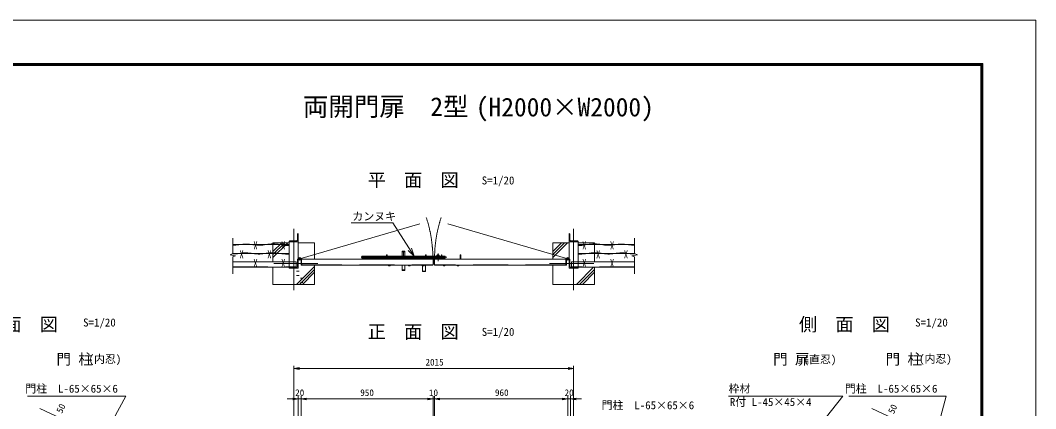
# Model space of a CAD drawing. Units: millimetres, scale not verified. Extents: x -5936 to 5936, y -4198 to 4198.
# Drawn here: x -1376 to 5936, y 1397 to 4198 of the extents above; entities that cross this region are included whole.
import ezdxf
from ezdxf.enums import TextEntityAlignment as Align

# ---------------------------------------------------------------- set-up
doc = ezdxf.new("R2010")
doc.units = ezdxf.units.MM
doc.header["$LTSCALE"] = 30
for name, pattern in [('USER1', [58, 30, -9, 2.5, -5, 2.5, -9]), ('USER2', [12.6, 8.4, -4.2]), ('USER3', [50.5, 30, -9, 2.5, -9])]:
    doc.linetypes.add(name, pattern=pattern)
for name, color, linetype, lineweight in [('0-0_22', 7, 'Continuous', 9), ('0-2_27', 3, 'Continuous', 9), ('0-3_D-STR1', 1, 'Continuous', 9), ('0-4_30', 7, 'Continuous', 9), ('0-5_D-STR-TXT', 7, 'Continuous', 9), ('0-6_D-STR4', 7, 'Continuous', 9), ('0-7_0', 7, 'Continuous', 9), ('0-9_32', 1, 'USER3', 9), ('0-B_D-STR-DIM', 7, 'Continuous', 9), ('0-D_4', 7, 'Continuous', 9), ('0-F_1', 7, 'Continuous', 9), ('1-1_D-TTL', 7, 'Continuous', 9)]:
    doc.layers.add(name, color=color, linetype=linetype, lineweight=lineweight)
doc.layers.add('0-1_D-TTL-TXT', color=7, linetype='Continuous')
doc.styles.add('ＭＳ ゴシック', font='')
doc.styles.get('ＭＳ ゴシック').set_extended_font_data('MS Gothic')

# ---------------------------------------------------------------- blocks, each defined once
blk = doc.blocks.new('G117')
at = {"layer": '0-F_1'}
for q in [(219414.5, 206828.5), (222673.1, 200847.5), (223458.9, 201348.2)]:
    blk.add_line((224000.3, 199631.6), q, dxfattribs=at)
blk = doc.blocks.new('_OPEN')
at = {"layer": '0-7_0'}
blk.add_line((-30, 5), (0, 0), dxfattribs=at)
blk.add_lwpolyline([(-30, -5), (0, 0), (-30, 0)], dxfattribs=at)
blk = doc.blocks.new('G132')
at = {"layer": '0-F_1'}
for q in [(125881, 162835.7), (131732.7, 156166.9), (131001.1, 155590)]:
    blk.add_line((132443.4, 154513.2), q, dxfattribs=at)

msp = doc.modelspace()

# ---------------------------------------------------------------- linework, layer by layer
at = {"layer": '0-0_22'}
for p, q in [((620.17, 2613.26), (620.17, 2655.67)), ((626.17, 2660.17), (624.67, 2660.17)), ((626.17, 2660.17), (626.17, 2601.26)), ((2576.17, 2660.17), (2576.17, 2601.26)), ((2576.17, 2660.17), (2577.67, 2660.17)), ((2582.17, 2613.26), (2582.17, 2655.67)), ((561.17, 2601.26), (561.17, 2602.76)), ((626.17, 2601.26), (561.17, 2601.26)), ((614.17, 2607.26), (565.67, 2607.26)), ((2576.17, 2601.26), (2641.17, 2601.26)), ((2588.17, 2607.26), (2636.67, 2607.26)), ((2641.17, 2601.26), (2641.17, 2602.76)), ((626.17, 2476.09), (626.17, 2411.09)), ((2576.17, 2476.09), (2576.17, 2411.09)), ((626.17, 2411.09), (561.17, 2411.09)), ((2576.17, 2411.09), (2641.17, 2411.09))]:
    msp.add_line(p, q, dxfattribs=at)
for centre, radius, start, end in [((624.67, 2655.67), 4.5, 90, 180), ((2577.67, 2655.67), 4.5, 0, 90), ((565.67, 2602.76), 4.5, 89.99993, 180), ((614.17, 2613.26), 6, 269.99994, 359.99999), ((2588.17, 2613.26), 6, 180.00001, 270.00006), ((2636.67, 2602.76), 4.5, 0, 90.00007)]:
    msp.add_arc(centre, radius, start, end, dxfattribs=at)
at = {"layer": '0-2_27', "linetype": 'USER1'}
for p, q in [((636.17, 2477.97), (1556.84, 2746.38)), ((2566.17, 2477.97), (1645.49, 2746.38))]:
    msp.add_line(p, q, dxfattribs=at)
at = {"layer": '0-2_27'}
for p, q in [((561.17, 2580.13), (154.68, 2580.13)), ((2641.17, 2580.13), (3047.65, 2580.13)), ((561.17, 2516.74), (154.68, 2516.74)), ((1086.59, 2496.59), (1084.59, 2494.59)), ((1084.59, 2494.59), (1084.59, 2485.59)), ((1261.17, 2496.59), (1086.59, 2496.59)), ((1086.59, 2496.59), (1086.59, 2483.59)), ((1261.17, 2476.09), (1261.17, 2505.59)), ((1265.67, 2505.59), (1261.17, 2505.59)), ((1265.67, 2476.09), (1265.67, 2505.59)), ((1541.67, 2496.59), (1265.67, 2496.59)), ((1375.09, 2532.59), (1375.09, 2496.59)), ((1394.09, 2532.59), (1375.09, 2532.59)), ((1394.09, 2532.59), (1394.09, 2496.59)), ((1541.67, 2476.09), (1541.67, 2505.59)), ((1541.67, 2505.59), (1546.17, 2505.59)), ((1546.17, 2505.59), (1546.17, 2476.09)), ((1656.17, 2496.59), (1546.17, 2496.59)), ((1656.17, 2505.59), (1656.17, 2476.09)), ((1660.67, 2505.59), (1656.17, 2505.59)), ((1660.67, 2476.09), (1660.67, 2505.59)), ((1682.59, 2496.59), (1660.67, 2496.59)), ((1682.59, 2483.59), (1682.59, 2496.59)), ((1684.59, 2494.59), (1682.59, 2496.59)), ((1684.59, 2494.59), (1684.59, 2485.59)), ((1791.67, 2476.09), (1791.67, 2505.59)), ((1791.67, 2505.59), (1796.17, 2505.59)), ((1796.17, 2476.09), (1796.17, 2505.59)), ((2641.17, 2516.74), (3047.65, 2516.74)), ((1084.59, 2485.59), (1086.59, 2483.59)), ((1261.17, 2483.59), (1086.59, 2483.59)), ((1541.67, 2483.59), (1265.67, 2483.59)), ((1375.09, 2476.09), (1375.09, 2483.59)), ((1375.09, 2393.59), (1375.09, 2431.09)), ((1394.09, 2476.09), (1394.09, 2483.59)), ((1394.09, 2393.59), (1394.09, 2431.09)), ((1520.17, 2431.09), (1520.17, 2386.09)), ((1542.17, 2431.09), (1542.17, 2386.09)), ((1656.17, 2483.59), (1546.17, 2483.59)), ((1617.67, 2479.09), (1647.67, 2479.09)), ((1617.67, 2479.09), (1617.67, 2476.09)), ((1617.67, 2476.09), (1647.67, 2476.09)), ((1647.17, 2480.69), (1618.17, 2480.69)), ((1618.17, 2480.69), (1618.17, 2479.09)), ((1631.07, 2483.59), (1631.07, 2480.69)), ((1634.27, 2483.59), (1634.27, 2480.69)), ((1647.17, 2480.69), (1647.17, 2479.09)), ((1647.67, 2479.09), (1647.67, 2476.09)), ((1682.59, 2483.59), (1660.67, 2483.59)), ((1684.59, 2485.59), (1682.59, 2483.59)), ((1375.09, 2393.59), (1394.09, 2393.59)), ((1542.17, 2386.09), (1520.17, 2386.09))]:
    msp.add_line(p, q, dxfattribs=at)
at = {"layer": '0-2_27', "linetype": 'USER3'}
for p, q in [((1688.01, 2490.09), (1079.26, 2490.09)), ((1099.59, 2481.85), (1099.59, 2498.34)), ((1384.59, 2536.78), (1384.59, 2476.09)), ((1645.99, 2497.99), (1619.34, 2497.99)), ((1632.67, 2515.86), (1632.67, 2505.33)), ((1632.67, 2508.21), (1632.67, 2460.71)), ((1669.59, 2481.85), (1669.59, 2498.34)), ((1683.04, 2490.09), (1695.79, 2490.09))]:
    msp.add_line(p, q, dxfattribs=at)
at = {"layer": '0-2_27', "linetype": 'USER2'}
for p, q in [((1095.09, 2483.59), (1095.09, 2496.59)), ((1104.09, 2483.59), (1104.09, 2496.59)), ((1394.09, 2528.09), (1375.09, 2528.09)), ((1665.09, 2483.59), (1665.09, 2496.59)), ((1674.09, 2483.59), (1674.09, 2496.59)), ((1375.09, 2398.09), (1394.09, 2398.09)), ((1520.17, 2389.09), (1542.17, 2389.09))]:
    msp.add_line(p, q, dxfattribs=at)
at = {"layer": '0-2_27'}
for points in [[(154.68, 2577.39), (164.1, 2577.14), (175.86, 2577.36), (187.43, 2578.11), (198.81, 2579.41), (207.07, 2580.76)], [(561.17, 2575), (560.61, 2574.96), (547.57, 2574.72), (534.41, 2575.13), (521.12, 2576.19), (507.7, 2577.91), (494.16, 2580.28), (480.7, 2582.65), (467.53, 2584.37), (454.65, 2585.45), (442.06, 2585.87), (429.75, 2585.65), (417.73, 2584.77), (406, 2583.25), (394.55, 2581.08), (383.17, 2578.87), (371.63, 2577.26), (359.92, 2576.23), (348.05, 2575.78), (336.02, 2575.93), (323.82, 2576.66), (311.47, 2577.97), (298.95, 2579.88), (286.44, 2581.81), (274.12, 2583.2), (261.99, 2584.05), (250.04, 2584.37), (238.28, 2584.15), (226.71, 2583.4), (215.33, 2582.11), (207.07, 2580.76)], [(2641.17, 2575), (2641.72, 2574.96), (2654.76, 2574.72), (2667.93, 2575.13), (2681.22, 2576.19), (2694.63, 2577.91), (2708.17, 2580.28), (2721.63, 2582.65), (2734.8, 2584.37), (2747.68, 2585.45), (2760.28, 2585.87), (2772.58, 2585.65), (2784.6, 2584.77), (2796.34, 2583.25), (2807.78, 2581.08), (2819.16, 2578.87), (2830.71, 2577.26), (2842.41, 2576.23), (2854.28, 2575.78), (2866.32, 2575.93), (2878.51, 2576.66), (2890.87, 2577.97), (2903.39, 2579.88), (2915.9, 2581.81), (2928.22, 2583.2), (2940.35, 2584.05), (2952.29, 2584.37), (2964.05, 2584.15), (2975.62, 2583.4), (2987, 2582.11), (2995.26, 2580.76)], [(3047.65, 2577.39), (3038.24, 2577.14), (3026.48, 2577.36), (3014.91, 2578.11), (3003.53, 2579.41), (2995.26, 2580.76)], [(151.8, 2514.09), (152.15, 2514.07), (164.1, 2513.75), (175.86, 2513.97), (187.43, 2514.72), (198.81, 2516.02), (207.07, 2517.37)], [(561.17, 2511.61), (560.61, 2511.57), (547.57, 2511.33), (534.41, 2511.74), (521.12, 2512.8), (507.7, 2514.52), (494.16, 2516.89), (480.7, 2519.26), (467.53, 2520.98), (454.65, 2522.06), (442.06, 2522.48), (429.75, 2522.26), (417.73, 2521.38), (406, 2519.86), (394.55, 2517.69), (383.17, 2515.48), (371.63, 2513.87), (359.92, 2512.84), (348.05, 2512.39), (336.02, 2512.54), (323.82, 2513.27), (311.47, 2514.58), (298.95, 2516.49), (286.44, 2518.42), (274.12, 2519.81), (261.99, 2520.66), (250.04, 2520.98), (238.28, 2520.76), (226.71, 2520.01), (215.33, 2518.72), (207.07, 2517.37)], [(2641.17, 2511.61), (2641.72, 2511.57), (2654.76, 2511.33), (2667.93, 2511.74), (2681.22, 2512.8), (2694.63, 2514.52), (2708.17, 2516.89), (2721.63, 2519.26), (2734.8, 2520.98), (2747.68, 2522.06), (2760.28, 2522.48), (2772.58, 2522.26), (2784.6, 2521.38), (2796.34, 2519.86), (2807.78, 2517.69), (2819.16, 2515.48), (2830.71, 2513.87), (2842.41, 2512.84), (2854.28, 2512.39), (2866.32, 2512.54), (2878.51, 2513.27), (2890.87, 2514.58), (2903.39, 2516.49), (2915.9, 2518.42), (2928.22, 2519.81), (2940.35, 2520.66), (2952.29, 2520.98), (2964.05, 2520.76), (2975.62, 2520.01), (2987, 2518.72), (2995.26, 2517.37)], [(3050.53, 2514.09), (3050.18, 2514.07), (3038.24, 2513.75), (3026.48, 2513.97), (3014.91, 2514.72), (3003.53, 2516.02), (2995.26, 2517.37)]]:
    msp.add_lwpolyline(points, dxfattribs=at)
for centre, radius in [((636.17, 2477.97), 10), ((2566.17, 2477.97), 10), ((636.17, 2477.97), 5), ((2566.17, 2477.97), 5)]:
    msp.add_circle(centre, radius, dxfattribs=at)
at = {"layer": '0-2_27', "linetype": 'USER1'}
for centre, start, end in [((636.17, 2477.97), 359.82796, 18.05503), ((2566.17, 2477.97), 161.94497, 180.17204)]:
    msp.add_arc(centre, 959, start, end, dxfattribs=at)
at = {"layer": '0-2_27'}
for radius, start, end in [(9.55, 351.57063, 188.42936), (8.35, 350.34838, 189.65161), (8.1, 350.04748, 189.95252), (6.5, 347.56244, 192.43755)]:
    msp.add_arc((1632.67, 2497.99), radius, start, end, dxfattribs=at)
at = {"layer": '0-3_D-STR1', "linetype": 'USER3'}
for p, q in [((593.67, 2252.14), (593.67, 2695)), ((2608.67, 2252.14), (2608.67, 2695))]:
    msp.add_line(p, q, dxfattribs=at)
at = {"layer": '0-3_D-STR1'}
for p, q in [((561.17, 2601.26), (561.17, 2411.09)), ((626.17, 2426.09), (626.17, 2601.26)), ((2576.17, 2426.09), (2576.17, 2601.26)), ((2641.17, 2601.26), (2641.17, 2411.09)), ((154.68, 2457.09), (561.17, 2457.09)), ((154.68, 2417.09), (561.17, 2417.09)), ((646.17, 2476.09), (1596.17, 2476.09)), ((646.17, 2476.09), (647.17, 2476.09)), ((646.17, 2476.09), (646.17, 2431.09)), ((646.17, 2431.09), (691.17, 2431.09)), ((650.17, 2439.09), (650.17, 2473.09)), ((654.17, 2435.09), (688.17, 2435.09)), ((691.17, 2431.09), (691.17, 2432.09)), ((691.17, 2431.09), (1240.41, 2431.09)), ((1551.17, 2431.09), (1240.41, 2431.09)), ((1551.17, 2431.09), (1240.41, 2431.09)), ((1591.17, 2431.09), (1551.17, 2431.09)), ((1596.17, 2476.09), (1596.17, 2436.09)), ((1601.17, 2483.59), (1601.17, 2436.09)), ((2556.17, 2476.09), (1606.17, 2476.09)), ((1606.17, 2476.09), (1606.17, 2436.09)), ((2511.17, 2431.09), (1611.17, 2431.09)), ((2511.17, 2431.09), (2511.17, 2432.09)), ((2556.17, 2431.09), (2511.17, 2431.09)), ((2548.17, 2435.09), (2514.17, 2435.09)), ((2552.17, 2439.09), (2552.17, 2473.09)), ((2556.17, 2476.09), (2555.17, 2476.09)), ((2556.17, 2476.09), (2556.17, 2431.09)), ((3047.65, 2457.09), (2641.17, 2457.09)), ((3047.65, 2417.09), (2641.17, 2417.09)), ((612.92, 2387.94), (631.26, 2387.94)), ((612.92, 2357.94), (631.26, 2357.94)), ((659.41, 2337.94), (641.07, 2337.94)), ((659.41, 2307.94), (641.07, 2307.94))]:
    msp.add_line(p, q, dxfattribs=at)
at = {"layer": '0-3_D-STR1', "linetype": 'USER2'}
for p, q in [((154.68, 2420.09), (610.17, 2420.09)), ((561.17, 2457.09), (610.17, 2457.09)), ((561.17, 2417.09), (610.17, 2417.09)), ((614.17, 2417.09), (565.67, 2417.09)), ((610.17, 2417.09), (610.17, 2457.09)), ((620.17, 2423.09), (620.17, 2471.59)), ((626.15, 2476.09), (624.65, 2476.09)), ((626.17, 2476.09), (624.67, 2476.09)), ((688.17, 2435.09), (1596.07, 2435.09)), ((2514.17, 2435.09), (1606.27, 2435.09)), ((2576.17, 2476.09), (2577.67, 2476.09)), ((2576.18, 2476.09), (2577.68, 2476.09)), ((2582.17, 2423.09), (2582.17, 2471.59)), ((2588.17, 2417.09), (2636.67, 2417.09)), ((2641.17, 2457.09), (2592.17, 2457.09)), ((2592.17, 2417.09), (2592.17, 2457.09)), ((3047.65, 2420.09), (2592.17, 2420.09)), ((2641.17, 2417.09), (2592.17, 2417.09)), ((561.17, 2411.09), (561.17, 2412.59)), ((2641.17, 2411.09), (2641.17, 2412.59))]:
    msp.add_line(p, q, dxfattribs=at)
for centre, radius, start, end in [((565.67, 2412.59), 4.5, 89.99993, 180), ((614.17, 2423.09), 6, 269.99994, 359.99999), ((624.67, 2471.59), 4.5, 90, 180), ((2577.67, 2471.59), 4.5, 0, 90), ((2588.17, 2423.09), 6, 180.00001, 270.00006), ((2636.67, 2412.59), 4.5, 0, 90.00007)]:
    msp.add_arc(centre, radius, start, end, dxfattribs=at)
at = {"layer": '0-3_D-STR1'}
for centre, radius, start, end in [((647.17, 2473.09), 3, 0, 90), ((654.17, 2439.09), 4, 180.00001, 270.00011), ((688.17, 2432.09), 3, 0, 90.00011), ((1591.17, 2436.09), 5, 270, 0), ((1611.17, 2436.09), 5, 180, 270), ((2514.17, 2432.09), 3, 89.99989, 180), ((2548.17, 2439.09), 4, 269.99989, 359.99999), ((2555.17, 2473.09), 3, 90, 180)]:
    msp.add_arc(centre, radius, start, end, dxfattribs=at)
at = {"layer": '0-4_30'}
for p, q in [((1626.37, 2481.89), (1631.07, 2481.89)), ((1626.37, 2481.89), (1626.37, 2480.69)), ((1626.37, 2480.69), (1638.97, 2480.69)), ((1626.79, 2483.59), (1626.79, 2481.89)), ((1629.67, 2483.59), (1629.67, 2481.89)), ((1634.27, 2481.89), (1638.97, 2481.89)), ((1635.67, 2483.59), (1635.67, 2481.89)), ((1638.55, 2483.59), (1638.55, 2481.89)), ((1638.97, 2481.89), (1638.97, 2480.69))]:
    msp.add_line(p, q, dxfattribs=at)
for centre, end in [((1281.17, 2435.83), 329.78404), ((1426.17, 2435.83), 329.784), ((1526.17, 2435.83), 230.4092), ((1676.17, 2435.83), 329.78404), ((1776.17, 2435.83), 329.78404)]:
    msp.add_arc(centre, 9.41, 210.21596, end, dxfattribs=at)
at = {"layer": '0-4_30', "linetype": 'USER2'}
msp.add_arc((1526.17, 2435.83), 9.41, 230.4092, 329.78404, dxfattribs=at)
at = {"layer": '0-5_D-STR-TXT'}
for p, q in [((1005.81, 2736.49), (1307.4, 2736.49)), ((-1323.76, 1488.19), (-616.76, 1488.19)), ((4546.91, 1488.19), (3724.3, 1488.19)), ((4590.24, 1488.19), (5291.82, 1488.19))]:
    msp.add_line(p, q, dxfattribs=at)
at = {"layer": '0-6_D-STR4'}
for points in [[(561.17, 2593.59), (443.67, 2593.59), (443.67, 2457.09)], [(743.67, 2476.09), (743.67, 2593.59), (626.17, 2593.59)], [(2458.67, 2476.09), (2458.67, 2593.59), (2576.17, 2593.59)], [(2641.17, 2593.59), (2758.67, 2593.59), (2758.67, 2457.09)], [(443.67, 2417.09), (443.67, 2293.59), (743.67, 2293.59), (743.67, 2431.09)], [(2758.67, 2417.09), (2758.67, 2293.59), (2458.67, 2293.59), (2458.67, 2431.09)]]:
    msp.add_lwpolyline(points, dxfattribs=at)
at = {"layer": '0-9_32'}
for p, q in [((766.49, 2443.59), (448.88, 2443.59)), ((2435.84, 2443.59), (2753.45, 2443.59))]:
    msp.add_line(p, q, dxfattribs=at)
at = {"layer": '0-B_D-STR-DIM'}
for p, q in [((154.68, 2515.2), (154.68, 2626.57)), ((3047.65, 2515.2), (3047.65, 2626.57)), ((154.68, 2515.2), (134.68, 2507.51)), ((174.68, 2499.53), (134.68, 2507.51)), ((154.68, 2492.76), (174.68, 2499.53)), ((154.68, 2370.19), (154.68, 2492.76)), ((3027.65, 2499.53), (3067.65, 2507.51)), ((3047.65, 2492.76), (3027.65, 2499.53)), ((3047.65, 2515.2), (3067.65, 2507.51)), ((3047.65, 2370.19), (3047.65, 2492.76)), ((593.67, 1237.47), (593.67, 1707.6)), ((2568.67, 1687.6), (633.67, 1687.6)), ((2608.67, 1240.55), (2608.67, 1707.6)), ((586.17, 1467.75), (546.17, 1467.75)), ((626.17, 1231.05), (626.17, 1487.75)), ((626.17, 1467.75), (646.17, 1467.75)), ((646.17, 1231.05), (646.17, 1487.75)), ((646.17, 1231.05), (646.17, 1487.75)), ((1556.17, 1467.75), (686.17, 1467.75)), ((686.17, 1467.75), (726.17, 1467.75)), ((1556.17, 1467.75), (1516.17, 1467.75)), ((1596.17, 1231.05), (1596.17, 1487.75)), ((1596.17, 1231.05), (1596.17, 1487.75)), ((1596.17, 1467.75), (1606.17, 1467.75)), ((1606.17, 1231.05), (1606.17, 1487.75)), ((1606.17, 1231.05), (1606.17, 1487.75)), ((1646.17, 1467.75), (1686.17, 1467.75)), ((1646.17, 1467.75), (2526.17, 1467.75)), ((2526.17, 1467.75), (2486.17, 1467.75)), ((2566.17, 1231.05), (2566.17, 1487.75)), ((2566.17, 1231.05), (2566.17, 1487.75)), ((2586.17, 1467.75), (2566.17, 1467.75)), ((2586.17, 1231.05), (2586.17, 1487.75)), ((2626.17, 1467.75), (2666.17, 1467.75)), ((-848.91, 1219.23), (-1235.05, 1399.28)), ((5142.64, 1219.23), (4756.51, 1399.28))]:
    msp.add_line(p, q, dxfattribs=at)
at = {"layer": '0-D_4'}
for p, q in [((443.67, 2508.87), (528.39, 2593.59)), ((443.67, 2487.65), (549.61, 2593.59)), ((443.67, 2530.08), (507.18, 2593.59)), ((2458.67, 2508.87), (2543.39, 2593.59)), ((2458.67, 2487.65), (2564.61, 2593.59)), ((2458.67, 2530.08), (2522.18, 2593.59)), ((614.19, 2293.59), (743.67, 2423.07)), ((2629.19, 2293.59), (2752.69, 2417.09)), ((635.4, 2293.59), (743.67, 2401.86)), ((656.61, 2293.59), (743.67, 2380.65)), ((2650.4, 2293.59), (2758.67, 2401.86)), ((2671.61, 2293.59), (2758.67, 2380.65))]:
    msp.add_line(p, q, dxfattribs=at)
at = {"layer": '0-F_1'}
for p, q in [((-780.72, 1187.43), (-616.76, 1488.19)), ((5210.83, 1187.43), (5291.82, 1488.19))]:
    msp.add_line(p, q, dxfattribs=at)
at = {"layer": '1-1_D-TTL', "color": 2, "lineweight": 18}
msp.add_lwpolyline([(-5936, 4197.6), (5936, 4197.6), (5936, -4197.6), (-5936, -4197.6)], close=True, dxfattribs=at)
at = {"layer": '1-1_D-TTL'}
for points in [[(-5554.4, 3886.67), (5554.4, 3886.67), (5554.4, -3886.67), (-5554.4, -3886.67)], [(-5550.87, 3883.13), (5550.87, 3883.13), (5550.87, -3883.13), (-5550.87, -3883.13)], [(-5547.33, 3879.6), (5547.33, 3879.6), (5547.33, -3879.6), (-5547.33, -3879.6)], [(-5543.8, 3876.07), (5543.8, 3876.07), (5543.8, -3876.07), (-5543.8, -3876.07)], [(-5540.27, 3872.53), (5540.27, 3872.53), (5540.27, -3872.53), (-5540.27, -3872.53)]]:
    msp.add_lwpolyline(points, close=True, dxfattribs=at)

# ---------------------------------------------------------------- block references
at = {"layer": '0-5_D-STR-TXT', "yscale": 0.03333333}
for name, p, xscale in [('G117', (-6006.41, -4157.79), 0.03333333), ('G132', (8742.95, -3939.66), -0.03333333)]:
    msp.add_blockref(name, p, dxfattribs=dict(at, xscale=xscale))
at = {"layer": '0-B_D-STR-DIM', "xscale": 1.333333, "yscale": 1.333333, "rotation": 180}
for p in [(593.67, 1687.6), (646.17, 1467.75), (646.17, 1467.75), (1606.17, 1467.75), (1606.17, 1467.75), (2586.17, 1467.75)]:
    msp.add_blockref('_OPEN', p, dxfattribs=at)
at = {"layer": '0-B_D-STR-DIM', "xscale": 1.333333, "yscale": 1.333333}
for p in [(2608.67, 1687.6), (626.17, 1467.75), (1596.17, 1467.75), (1596.17, 1467.75), (2566.17, 1467.75), (2566.17, 1467.75)]:
    msp.add_blockref('_OPEN', p, dxfattribs=at)

# ---------------------------------------------------------------- texts
at = {"layer": '0-1_D-TTL-TXT', "style": 'ＭＳ ゴシック'}
for s, height, p in [('両開門扉\u30002型', 134.6, (658.65, 3467.58)), ('(H2000×W2000)', 134.6, (1904.51, 3464.07)), ('平\u3000面\u3000図', 96.11, (1125.7, 2969.05)), ('S=1/20', 57.62, (1946.9, 2996.91)), ('側\u3000面\u3000図', 96.11, (-1760.5, 1928.62)), ('S=1/20', 57.62, (-923.66, 1972.8)), ('側\u3000面\u3000図', 96.11, (4231.05, 1928.62)), ('S=1/20', 57.62, (5067.89, 1972.8)), ('正\u3000面\u3000図', 96.11, (1125.7, 1875.39)), ('S=1/20', 57.62, (1946.9, 1905.04)), ('門 柱', 76.98, (-1115.52, 1692.87)), ('(内忍)', 57.62, (-884.32, 1709.67)), ('門 扉', 76.98, (4045.31, 1692.87)), ('(直忍)', 57.62, (4265.28, 1707.07)), ('門 柱', 76.98, (4855.01, 1692.87)), ('(内忍)', 57.62, (5096.29, 1711.24))]:
    msp.add_text(s, height=height, dxfattribs=at).set_placement(p, align=Align.BOTTOM_LEFT)
at = {"layer": '0-2_27', "style": 'ＭＳ ゴシック', "width": 0.75}
for p in [(332.27, 2620.96), (532.27, 2620.96), (2700.07, 2620.96), (2900.07, 2620.96), (232.27, 2557.57), (432.27, 2557.57), (2800.07, 2557.57), (3000.07, 2557.57), (332.27, 2494.18), (532.27, 2494.18), (2700.07, 2494.18), (2900.07, 2494.18)]:
    msp.add_text('X', height=57.62, rotation=180, dxfattribs=at).set_placement(p, align=Align.BOTTOM_LEFT)
at = {"layer": '0-5_D-STR-TXT', "style": 'ＭＳ ゴシック'}
for s, p in [('カンヌキ', (1015.49, 2737.93)), ('門柱\u3000L-65×65×6', (-1340.2, 1495.85)), ('枠材', (3724.3, 1496.55)), ('門柱\u3000L-65×65×6', (4561.58, 1495.85)), ('R付 L-45×45×4', (3733.6, 1399.62)), ('門柱\u3000L-65×65×6', (2809.76, 1376.34))]:
    msp.add_text(s, height=57.62, dxfattribs=at).set_placement(p, align=Align.BOTTOM_LEFT)
at = {"layer": '0-B_D-STR-DIM', "style": 'ＭＳ ゴシック'}
for s, p in [('2015', (1541.57, 1694.35)), ('20', (603.42, 1474.49)), ('950', (1072.04, 1474.49)), ('10', (1566.77, 1474.49)), ('960', (2042.04, 1474.49)), ('20', (2543.42, 1474.49))]:
    msp.add_text(s, height=48.17, dxfattribs=at).set_placement(p, align=Align.BOTTOM_LEFT)
for p in [(-1062.42, 1353.51), (4927, 1349.3)]:
    msp.add_text('50', height=48.17, rotation=65, dxfattribs=at).set_placement(p, align=Align.BOTTOM_LEFT)

doc.saveas('drawing.dxf')
